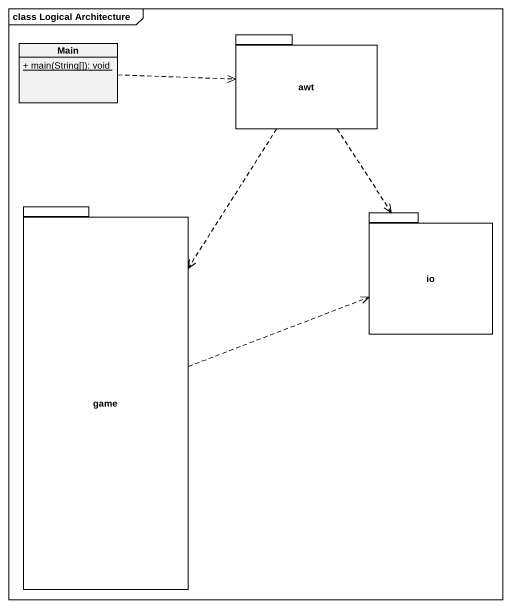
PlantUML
@startuml
mainframe class Logical Architecture
hide circle
hide empty members
skinparam classAttributeIconSize 0
class Main {
  {static} + main(String[]): void
}
package awt {
}
package game {
}
package io {
}
Main .right.> awt
awt ..> game
awt ..> io
game .right.> io
@enduml
